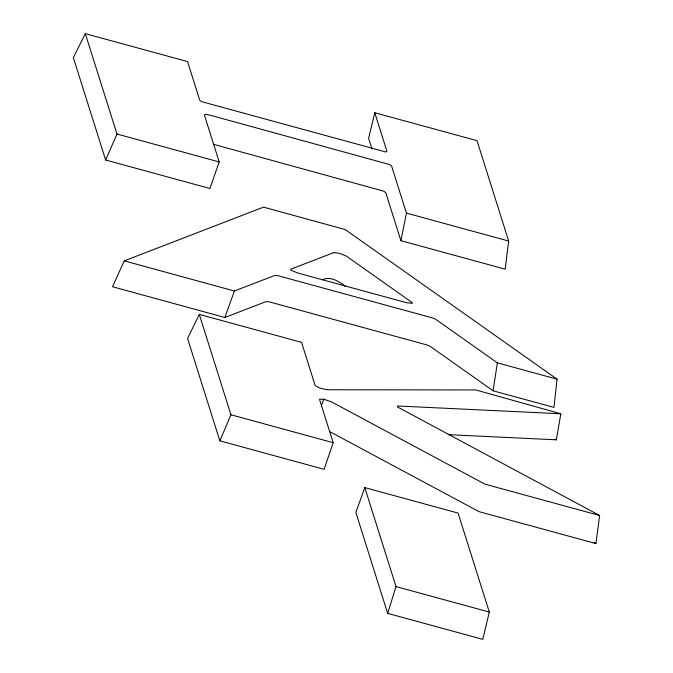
<?xml version="1.0" encoding="UTF-8"?>
<svg xmlns="http://www.w3.org/2000/svg" width="673" height="673" viewBox="0 0 673 673"><rect width="100%" height="100%" fill="white"/><g stroke="black" fill="none" stroke-linecap="round" stroke-linejoin="round"><path stroke-width="1.01" d="M557.051 379.16L553.955 407.409L493.09 390.777L429.938 346.183L426.64 344.854L269.368 301.883L266.037 301.613L224.858 317.488L112.517 286.748L124.261 260.863L263.513 207.141L345.199 229.56L557.051 379.16L497.372 362.856L435.456 319.137L432.226 317.841L278.042 275.711L274.769 275.442L234.397 291.005L124.261 260.863M372.026 149.12L368.619 138.31L374.794 112.744L477.022 140.674L508.67 241.043L505.171 269.175L400.898 240.682L385.772 192.705L383.745 191.166L213.24 144.249M329.61 431.544L479.008 511.631L595.916 543.574L599.643 515.51L397.339 406.879L397.432 406.113L398.433 406.012L560.836 413.786L556.335 439.822L448.344 434.657M493.09 390.777L497.372 362.856M400.898 240.682L406.442 213.105L391.61 166.071L389.625 164.557L210.531 115.302L205.686 114.301L204.365 114.915L219.196 161.949L209.909 188.499L105.636 160.014L73.357 57.634L85.32 33.65L187.548 61.58L199.704 100.126L201.412 101.598L385.923 152.005L386.95 151.29L374.794 112.744M489.305 612.068L482.793 639.35L387.665 613.355L355.84 512.431L364.8 487.597L458.094 513.087L489.305 612.068L396.01 586.578L364.8 487.597M387.665 613.355L396.01 586.578M599.643 515.51L485.031 484.19L331.326 401.798L323.73 399.207L319.482 399.282L333.169 442.699L324.108 469.317L219.844 440.823L187.565 338.452L199.301 314.4L301.538 342.338L315.191 385.646L320.07 388.195L327.288 389.751L475.811 389.961L560.836 413.786M224.858 317.488L234.397 291.005M321.332 405.878L323.73 399.207M219.844 440.823L230.94 414.77L199.301 314.4M105.636 160.014L116.967 134.02L85.32 33.65M322.308 279.842C330.418 275.728 339.402 281.642 345.67 286.555M116.967 134.02L219.196 161.949M406.442 213.105L508.67 241.043M230.94 414.77L333.169 442.699M554.316 439.259L556.335 439.822M594.066 542.581L595.916 543.574M333.791 252.611L290.526 269.293L290.829 270.125L297.348 272.885L406.425 302.69L412.263 303.304L411.994 302.455L346.174 255.976L339.655 253.368L333.791 252.611"/></g></svg>
